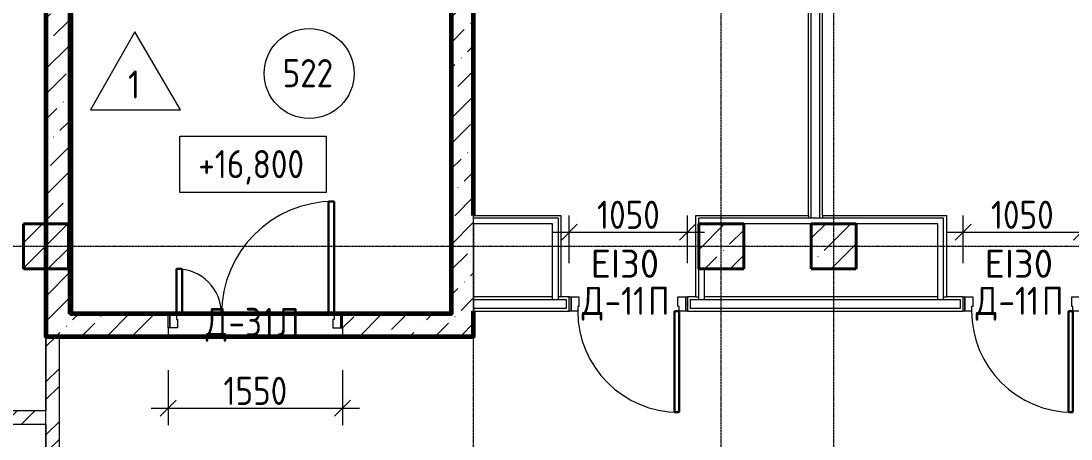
# Model space of a CAD drawing. Header units: millimetres. Extents: x -56773 to 225775, y -262288 to 26541.
# Drawn here: x 8587 to 17917, y -248622 to -244904 of the extents above; entities that cross this region are included whole.
import ezdxf

# ---------------------------------------------------------------- set-up
doc = ezdxf.new("R2010")
doc.units = ezdxf.units.MM
doc.linetypes.add('ADSK_Линия сетки', pattern=[25, 20, -2.5, 0, -2.5])
for name, color, linetype, lineweight in [('3.1 Штукатурка внешн стен для инвесторов', 5, 'Continuous', 60), ('Аннотация', 7, 'Continuous', 20), ('Двери', 7, 'Continuous', 9), ('Марки дверей', 7, 'Continuous', 20), ('Марки помещений', 7, 'Continuous', 20), ('Несущие колонны', 7, 'Continuous', 18), ('Оси', 7, 'Continuous', 9), ('Отметки', 7, 'Continuous', 9), ('Размеры', 7, 'Continuous', 9), ('Стены внутренние', 7, 'Continuous', 18), ('Стены наружные', 7, 'Continuous', 18), ('Стены несущие', 7, 'Continuous', 30), ('Стены отделка', 7, 'Continuous', 30), ('Стены штриховка', 7, 'Continuous', 9)]:
    doc.layers.add(name, color=color, linetype=linetype, lineweight=lineweight)
doc.styles.add('GOST Common_2', font='', dxfattribs={"width": 0.9, "height": 250})
doc.styles.add('ISOCPEUR', font='isocpeur.ttf', dxfattribs={"height": 250})
doc.styles.get('GOST Common_2').set_extended_font_data('GOST Common')
doc.dimstyles.new('ADSK_Основной_2_5_мм', dxfattribs={"dimscale": 304.8, "dimtxt": 251.428749, "dimasz": 0.463911, "dimexe": 0.492126, "dimexo": 0.984252, "dimgap": 0.098425, "dimtad": 1, "dimrnd": 0.01, "dimdsep": 46, "dimtxsty": 'GOST Common_2', "dimblk1": 'OBLIQUE', "dimblk2": 'OBLIQUE', "dimsah": 1, "dimcen": 0.09, "dimdle": 0.492126, "dimazin": 2, "dimtfac": 1, "dimtdec": 4, "dimtix": 1, "dimtmove": 0, "dimatfit": 3, "dimfxl": 1, "dimtvp": 1, "dimtolj": 1, "dimtzin": 0, "dimlwd": 20, "dimlwe": 20, "dimarcsym": 2})
pattern_1 = [(45, (9.36, -250313.7), (-224.5064, 224.5064), []), (45, (233.87, -250313.7), (-224.5064, 224.5064), [396.875, -79.375, 3.353, -76.022])]
pattern_2 = [(45, (9.36, -250313.7), (84.1895, 308.696), [396.875, -79.375, 3.353, -76.022])]
pattern_3 = [(45, (9.36, -250313.7), (-235.732, 235.732), []), (45, (166.5, -250313.7), (-235.732, 235.732), [])]

# ---------------------------------------------------------------- blocks, each defined once
blk = doc.blocks.new('ADSK_КолоннаЖБ_Прямоугольная - 400x400 мм-1807143-Маркировочный 5-й')
at = {"layer": 'Несущие колонны', "lineweight": 40}
for p, q in [((-200, 200), (200, 200)), ((-200, -200), (-200, 200)), ((200, 200), (200, -200)), ((200, -200), (-200, -200))]:
    blk.add_line(p, q, dxfattribs=at)
blk = doc.blocks.new('Дверь двупольная алюминиевая - Д-31Л 1550х2200  Дверной блок двупольный остекленный_ левая_ антипаника-3572172-Маркировочный 5-й')
at = {"layer": 'Двери', "lineweight": 30}
for p, q in [((700, 1100), (650, 1100)), ((650, 1100), (650, 100)), ((700, 100), (700, 1100)), ((-700, 500), (-650, 500)), ((-700, 100), (-700, 500)), ((-650, 500), (-650, 100)), ((-650, 100), (-700, 100)), ((650, 100), (700, 100))]:
    blk.add_line(p, q, dxfattribs=at)
at = {"layer": 'Двери'}
for p, q in [((-775, 100), (-760, 100)), ((-775, -25), (-775, 100)), ((-770, 105), (-770, 100)), ((-720, 105), (-770, 105)), ((-760, 100), (-700, 100)), ((-760, -25), (-760, 100)), ((-760, 100), (-760, -25)), ((-720, 100), (-720, 105)), ((-700, 100), (-700, 50)), ((760, 100), (700, 100)), ((700, 100), (700, 50)), ((770, 105), (720, 105)), ((720, 105), (720, 100)), ((760, -25), (760, 100)), ((775, 100), (760, 100)), ((760, 100), (760, -25)), ((770, 100), (770, 105)), ((775, -25), (775, 100)), ((-700, 50), (-690, 50)), ((-690, 50), (-690, -25)), ((700, 50), (690, 50)), ((690, 50), (690, -25)), ((-760, -25), (-775, -25)), ((-690, -25), (-760, -25)), ((690, -25), (760, -25)), ((760, -25), (775, -25))]:
    blk.add_line(p, q, dxfattribs=at)
for centre, radius, start, end in [((700, 100), 1000, 90, 180), ((-700, 100), 400, 360, 90)]:
    blk.add_arc(centre, radius, start, end, dxfattribs=at)
blk = doc.blocks.new('Дверь однопольная противопожарная - Д-11П 1100х2200 Дверной блок однопольный глухой_ EI30_ правое открывание-2274260-Маркировочный 5-й')
at = {"layer": 'Двери', "lineweight": 30}
for p, q in [((-450, 962.5), (-410, 962.5)), ((-450, 62.5), (-450, 962.5)), ((-410, 962.5), (-410, 62.5)), ((-410, 62.5), (-450, 62.5))]:
    blk.add_line(p, q, dxfattribs=at)
at = {"layer": 'Двери'}
for p, q in [((-525, 62.5), (-510, 62.5)), ((-525, -62.5), (-525, 62.5)), ((-510, 62.5), (-450, 62.5)), ((-510, -62.5), (-510, 62.5)), ((-510, 62.5), (-510, -62.5)), ((-450, 62.5), (-450, 22.5)), ((-450, 22.5), (-440, 22.5)), ((-440, 22.5), (-440, -62.5)), ((440, 22.5), (450, 22.5)), ((440, -62.5), (440, 22.5)), ((450, 62.5), (510, 62.5)), ((450, 22.5), (450, 62.5)), ((510, 62.5), (510, -62.5)), ((510, 62.5), (525, 62.5)), ((510, -62.5), (510, 62.5)), ((525, 62.5), (525, -62.5)), ((-510, -62.5), (-525, -62.5)), ((-440, -62.5), (-510, -62.5)), ((510, -62.5), (440, -62.5)), ((525, -62.5), (510, -62.5))]:
    blk.add_line(p, q, dxfattribs=at)
blk.add_arc((-450, 62.5), 900, 0, 90, dxfattribs=at)
blk = doc.blocks.new('ADSK_Марка_Помещение_ОдноЗначение - Номер-159740-Маркировочный 5-й')
at = {"layer": 'Марки помещений'}
blk.add_circle((0, 0), 4, dxfattribs=at)
blk = doc.blocks.new('Высотные отметки - Рамка-12095-Маркировочный 5-й')
at = {"layer": 'Аннотация', "lineweight": 20}
for p, q in [((-6.5, 0), (-6.5, 5)), ((-6.5, 5), (6.5, 5)), ((6.5, 5), (6.5, 0)), ((6.5, 0), (-6.5, 0))]:
    blk.add_line(p, q, dxfattribs=at)
blk = doc.blocks.new('_Oblique')
at = {"color": 0, "linetype": 'ByBlock', "lineweight": -2}
blk.add_line((-0.5, -0.5), (0.5, 0.5), dxfattribs=at)
blk = doc.blocks.new('*D6862')
at = {"layer": 'Defpoints', "color": 0, "transparency": 16777216}
for p in [(9894.4, -247708.7), (11444.4, -247708.7), (11444.4, -248348.4)]:
    blk.add_point(p, dxfattribs=at)
at = {"layer": 'Размеры', "color": 0, "lineweight": 20, "transparency": 16777216}
for p, q in [((9894.4, -248008.7), (9894.4, -248498.4)), ((11444.4, -248008.7), (11444.4, -248498.4)), ((9744.4, -248348.4), (11594.4, -248348.4))]:
    blk.add_line(p, q, dxfattribs=at)
at = {"layer": 'Размеры', "color": 0, "lineweight": 20, "transparency": 16777216, "xscale": 141.4, "yscale": 141.4, "zscale": 141.4, "rotation": 180}
blk.add_blockref('_Oblique', (9894.4, -248348.4), dxfattribs=at)
at = {"layer": 'Размеры', "color": 0, "lineweight": 20, "transparency": 16777216, "xscale": 141.4, "yscale": 141.4, "zscale": 141.4}
blk.add_blockref('_Oblique', (11444.4, -248348.4), dxfattribs=at)
at = {"layer": 'Размеры', "color": 0, "lineweight": 9, "transparency": 16777216, "insert": (10669.4, -248193.4), "char_height": 250, "width": 700.591, "attachment_point": 5, "style": 'GOST Common_2'}
blk.add_mtext('\\A1;1550', dxfattribs=at)
blk = doc.blocks.new('*D6863')
at = {"layer": 'Defpoints', "color": 0, "transparency": 16777216}
for p in [(14509.4, -246782.8), (13459.4, -247358.7), (14509.4, -247358.7)]:
    blk.add_point(p, dxfattribs=at)
at = {"layer": 'Размеры', "color": 0, "lineweight": 20, "transparency": 16777216}
for p, q in [((13459.4, -247058.7), (13459.4, -246632.8)), ((14509.4, -247058.7), (14509.4, -246632.8)), ((13309.4, -246782.8), (14659.4, -246782.8))]:
    blk.add_line(p, q, dxfattribs=at)
at = {"layer": 'Размеры', "color": 0, "lineweight": 20, "transparency": 16777216, "xscale": 141.4, "yscale": 141.4, "zscale": 141.4, "rotation": 180}
blk.add_blockref('_Oblique', (13459.4, -246782.8), dxfattribs=at)
at = {"layer": 'Размеры', "color": 0, "lineweight": 20, "transparency": 16777216, "xscale": 141.4, "yscale": 141.4, "zscale": 141.4}
blk.add_blockref('_Oblique', (14509.4, -246782.8), dxfattribs=at)
at = {"layer": 'Размеры', "color": 0, "lineweight": 9, "transparency": 16777216, "insert": (13984.4, -246627.8), "char_height": 250, "width": 700.591, "attachment_point": 5, "style": 'GOST Common_2'}
blk.add_mtext('\\A1;1050', dxfattribs=at)
blk = doc.blocks.new('*D6864')
at = {"layer": 'Defpoints', "color": 0, "transparency": 16777216}
for p in [(18009.4, -246782.8), (16959.4, -247358.7), (18009.4, -247358.7)]:
    blk.add_point(p, dxfattribs=at)
at = {"layer": 'Размеры', "color": 0, "lineweight": 20, "transparency": 16777216}
for p, q in [((16959.4, -247058.7), (16959.4, -246632.8)), ((18009.4, -247058.7), (18009.4, -246632.8)), ((16809.4, -246782.8), (18159.4, -246782.8))]:
    blk.add_line(p, q, dxfattribs=at)
at = {"layer": 'Размеры', "color": 0, "lineweight": 20, "transparency": 16777216, "xscale": 141.4, "yscale": 141.4, "zscale": 141.4, "rotation": 180}
blk.add_blockref('_Oblique', (16959.4, -246782.8), dxfattribs=at)
at = {"layer": 'Размеры', "color": 0, "lineweight": 20, "transparency": 16777216, "xscale": 141.4, "yscale": 141.4, "zscale": 141.4}
blk.add_blockref('_Oblique', (18009.4, -246782.8), dxfattribs=at)
at = {"layer": 'Размеры', "color": 0, "lineweight": 9, "transparency": 16777216, "insert": (17484.4, -246627.8), "char_height": 250, "width": 700.591, "attachment_point": 5, "style": 'GOST Common_2'}
blk.add_mtext('\\A1;1050', dxfattribs=at)
blk = doc.blocks.new('ADSK_Марка_Помещение_ТипПола_ГОСТ21-501-2011 - Отделка пола-1456712-Маркировочный 5-й')
at = {"layer": 'Марки помещений'}
for p, q in [((0, 6.934), (-3.965, 0)), ((4.041, 0), (0, 6.934)), ((-3.965, 0), (4.041, 0))]:
    blk.add_line(p, q, dxfattribs=at)

msp = doc.modelspace()

# ---------------------------------------------------------------- hatches: boundary and pattern name
at = {"layer": 'Несущие колонны', "lineweight": 9}
h = msp.add_hatch(dxfattribs=at)
h.set_pattern_fill('FP_1', color=256, style=0, pattern_type=2)
h.set_pattern_definition(pattern_1)
h.paths.add_polyline_path([(9009.3615, -247108.7359), (9009.3615, -246708.7359), (8609.3615, -246708.7359), (8609.3615, -247108.7359), (8809.3615, -247108.7359)])
h = msp.add_hatch(dxfattribs=at)
h.set_pattern_fill('FP_1', color=256, style=0, pattern_type=2)
h.set_pattern_definition(pattern_1)
h.paths.add_polyline_path([(14659.3615, -247108.7359), (15009.3615, -247108.7359), (15009.3615, -246708.7359), (14609.3615, -246708.7359), (14609.3615, -247108.7359)])
h = msp.add_hatch(dxfattribs=at)
h.set_pattern_fill('FP_1', color=256, style=0, pattern_type=2)
h.set_pattern_definition(pattern_1)
h.paths.add_polyline_path([(15609.3615, -247108.7359), (16009.3615, -247108.7359), (16009.3615, -246708.7359), (15609.3615, -246708.7359)])
at = {"layer": 'Стены внутренние', "lineweight": 9}
h = msp.add_hatch(dxfattribs=at)
h.set_pattern_fill('FP_9', color=256, style=0, pattern_type=2)
h.set_pattern_definition(pattern_3)
h.paths.add_polyline_path([(8809.3615, -251108.7359), (8929.3615, -251108.7359), (8929.3615, -250338.7359), (8809.3615, -250338.7359), (8809.3615, -250858.7359)])
h.paths.add_polyline_path([(8929.3615, -248988.7359), (8929.3615, -247708.7359), (8809.3615, -247708.7359), (8809.3615, -248988.7359)])
h = msp.add_hatch(dxfattribs=at)
h.set_pattern_fill('FP_9', color=256, style=0, pattern_type=2)
h.set_pattern_definition(pattern_3)
h.paths.add_polyline_path([(6459.3615, -248488.7359), (6459.3615, -248368.7359), (-3140.6385, -248368.7359), (-3140.6385, -248488.7359), (5148.0505, -248488.7359)])
h.paths.add_polyline_path([(7809.3615, -248488.7359), (8809.3615, -248488.7359), (8809.3615, -248368.7359), (7809.3615, -248368.7359)])
at = {"layer": 'Стены наружные', "lineweight": 9}
h = msp.add_hatch(dxfattribs=at)
h.set_pattern_fill('FP_2', color=256, style=0, pattern_type=2)
h.set_pattern_definition(pattern_2)
h.paths.add_polyline_path([(9009.3615, -247708.7359), (9009.3615, -247108.7359), (8809.3615, -247108.7359), (8809.3615, -247708.7359), (8929.3615, -247708.7359)])
h.paths.add_polyline_path([(8809.3615, -246708.7359), (9009.3615, -246708.7359), (9009.3615, -241108.7359), (8809.3615, -241108.7359), (8809.3615, -245947.2003)])
h.paths.add_polyline_path([(9009.3615, -240708.7359), (9009.3615, -239308.7359), (8809.3615, -239308.7359), (8809.3615, -240708.7359)])
h = msp.add_hatch(dxfattribs=at)
h.set_pattern_fill('FP_2', color=256, style=0, pattern_type=2)
h.set_pattern_definition(pattern_2)
h.paths.add_polyline_path([(12409.3615, -247508.7359), (12609.3615, -247508.7359), (12609.3615, -239308.7359), (12409.3615, -239308.7359), (12409.3615, -247220.452)])
h = msp.add_hatch(dxfattribs=at)
h.set_pattern_fill('FP_2', color=256, style=0, pattern_type=2)
h.set_pattern_definition(pattern_2)
h.paths.add_polyline_path([(9894.3615, -247708.7359), (9894.3615, -247508.7359), (9009.3615, -247508.7359), (9009.3615, -247708.7359), (9479.7911, -247708.7359)])
h.paths.add_polyline_path([(12609.3615, -247708.7359), (12609.3615, -247508.7359), (11444.3615, -247508.7359), (11444.3615, -247708.7359)])

# ---------------------------------------------------------------- linework, layer by layer
at = {"layer": '3.1 Штукатурка внешн стен для инвесторов'}
msp.add_lwpolyline([(9034.3615, -239308.7359), (12409.3615, -239308.7359), (12409.3615, -247508.7359), (9034.3615, -247508.7359)], close=True, dxfattribs=at)
for points in [[(-3140.6385, -257258.7359), (-3140.6385, -240958.7359), (8809.3615, -240958.7359), (8809.3615, -247708.7359), (12609.3615, -247708.7359), (12609.3615, -247483.7359)], [(12609.3615, -246633.7359), (12609.3615, -240908.7359), (41734.3615, -240958.7359)]]:
    msp.add_lwpolyline(points, dxfattribs=at)
at = {"layer": 'Несущие колонны', "lineweight": 9}
for p, q in [((8809.3615, -246708.7359), (8609.3615, -246708.7359)), ((8609.3615, -247108.7359), (8609.3615, -246708.7359)), ((9009.3615, -246708.7359), (8809.3615, -246708.7359)), ((9009.3615, -246708.7359), (9009.3615, -247108.7359)), ((14659.3615, -246708.7359), (14609.3615, -246708.7359)), ((14609.3615, -247108.7359), (14609.3615, -246708.7359)), ((15009.3615, -246708.7359), (14659.3615, -246708.7359)), ((15009.3615, -246708.7359), (15009.3615, -247108.7359)), ((16009.3615, -246708.7359), (15609.3615, -246708.7359)), ((15609.3615, -247108.7359), (15609.3615, -246708.7359)), ((16009.3615, -246708.7359), (16009.3615, -247108.7359)), ((8809.3615, -247108.7359), (8609.3615, -247108.7359)), ((9009.3615, -247108.7359), (8809.3615, -247108.7359)), ((14659.3615, -247108.7359), (14609.3615, -247108.7359)), ((15009.3615, -247108.7359), (14659.3615, -247108.7359)), ((16009.3615, -247108.7359), (15609.3615, -247108.7359))]:
    msp.add_line(p, q, dxfattribs=at)
at = {"layer": 'Оси', "color": 253, "linetype": 'ADSK_Линия сетки', "lineweight": 5, "true_color": 0xaaaaaa}
for p, q in [((8809.3615, -261287.5872), (8809.3615, -240286.2598)), ((12609.3615, -261287.5872), (12609.3615, -240286.2598)), ((14809.3615, -261287.5872), (14809.3615, -240286.2598)), ((15809.3615, -261287.5872), (15809.3615, -240286.2598)), ((62528.5982, -246908.7359), (-25230.7352, -246908.7359))]:
    msp.add_line(p, q, dxfattribs=at)
at = {"layer": 'Стены несущие', "lineweight": 9}
for p, q in [((12409.3615, -247508.7359), (12409.3615, -239308.7359)), ((12609.3615, -240958.7359), (12609.3615, -246633.7359)), ((15584.3615, -246633.7359), (15584.3615, -240958.7359)), ((8809.3615, -241108.7359), (8809.3615, -246708.7359)), ((9009.3615, -246708.7359), (9009.3615, -241108.7359)), ((15709.3615, -246633.7359), (15709.3615, -241108.7359)), ((12609.3615, -246708.7359), (12609.3615, -247358.7359)), ((13309.3615, -246708.7359), (12609.3615, -246708.7359)), ((13309.3615, -247358.7359), (13309.3615, -246708.7359)), ((16734.3615, -246708.7359), (14659.3615, -246708.7359)), ((16734.3615, -247358.7359), (16734.3615, -246708.7359)), ((8809.3615, -247108.7359), (8809.3615, -248368.7359)), ((14659.3615, -247358.7359), (14659.3615, -247108.7359)), ((9009.3615, -247508.7359), (9009.3615, -247158.7359)), ((13309.3615, -247358.7359), (12609.3615, -247358.7359)), ((13459.3615, -247358.7359), (13384.3615, -247358.7359)), ((14584.3615, -247358.7359), (14509.3615, -247358.7359)), ((16734.3615, -247358.7359), (14659.3615, -247358.7359)), ((16959.3615, -247358.7359), (16809.3615, -247358.7359)), ((9359.3615, -247508.7359), (9009.3615, -247508.7359)), ((9684.3615, -247508.7359), (9434.3615, -247508.7359)), ((9894.3615, -247508.7359), (9759.3615, -247508.7359)), ((11444.3615, -247508.7359), (12409.3615, -247508.7359)), ((12609.3615, -247483.7359), (12609.3615, -247708.7359)), ((12609.3615, -247483.7359), (13459.3615, -247483.7359)), ((14509.3615, -247483.7359), (16959.3615, -247483.7359)), ((9894.3615, -247633.7359), (9894.3615, -247708.7359)), ((11444.3615, -247633.7359), (11444.3615, -247708.7359)), ((8929.3615, -247708.7359), (9894.3615, -247708.7359)), ((8929.3615, -248988.7359), (8929.3615, -247708.7359)), ((11444.3615, -247708.7359), (12609.3615, -247708.7359)), ((7809.3615, -248368.7359), (8809.3615, -248368.7359)), ((7809.3615, -248488.7359), (8809.3615, -248488.7359)), ((8809.3615, -248488.7359), (8809.3615, -248988.7359))]:
    msp.add_line(p, q, dxfattribs=at)
at = {"layer": 'Стены отделка', "lineweight": 9}
for p, q in [((12609.3615, -246633.7359), (13384.3615, -246633.7359)), ((13384.3615, -246633.7359), (13384.3615, -247358.7359)), ((14584.3615, -247358.7359), (14584.3615, -246633.7359)), ((14584.3615, -246633.7359), (15584.3615, -246633.7359)), ((15709.3615, -246633.7359), (16809.3615, -246633.7359)), ((16809.3615, -246633.7359), (16809.3615, -247358.7359)), ((9009.3615, -247108.7359), (9009.3615, -247083.7359))]:
    msp.add_line(p, q, dxfattribs=at)
at = {"layer": 'Стены штриховка', "lineweight": 9}
for p, q in [((15609.3615, -246658.7359), (15609.3615, -240708.7359)), ((15684.3615, -246658.7359), (15684.3615, -241108.7359)), ((12609.3615, -246708.7359), (12609.3615, -246633.7359)), ((13359.3615, -246658.7359), (12609.3615, -246658.7359)), ((13359.3615, -246658.7359), (13359.3615, -247383.7359)), ((14609.3615, -247383.7359), (14609.3615, -246658.7359)), ((16784.3615, -246658.7359), (14609.3615, -246658.7359)), ((15584.3615, -246633.7359), (15584.3615, -246658.7359)), ((15709.3615, -246633.7359), (15709.3615, -246658.7359)), ((16784.3615, -247383.7359), (16784.3615, -246658.7359)), ((8809.3615, -246708.7359), (9009.3615, -246708.7359)), ((14609.3615, -246708.7359), (14659.3615, -246708.7359)), ((9009.3615, -247108.7359), (8809.3615, -247108.7359)), ((9009.3615, -247158.7359), (9009.3615, -247108.7359)), ((14659.3615, -247108.7359), (14609.3615, -247108.7359)), ((12609.3615, -247358.7359), (12609.3615, -247483.7359)), ((13434.3615, -247383.7359), (12609.3615, -247383.7359)), ((13309.3615, -247383.7359), (13309.3615, -247358.7359)), ((13384.3615, -247358.7359), (13359.3615, -247358.7359)), ((13434.3615, -247458.7359), (13434.3615, -247383.7359)), ((16934.3615, -247383.7359), (14534.3615, -247383.7359)), ((14534.3615, -247383.7359), (14534.3615, -247458.7359)), ((14584.3615, -247358.7359), (14609.3615, -247358.7359)), ((14659.3615, -247383.7359), (14659.3615, -247358.7359)), ((16734.3615, -247383.7359), (16734.3615, -247358.7359)), ((16784.3615, -247358.7359), (16809.3615, -247358.7359)), ((16934.3615, -247458.7359), (16934.3615, -247383.7359)), ((9359.3615, -247508.7359), (9434.3615, -247508.7359)), ((9684.3615, -247508.7359), (9759.3615, -247508.7359)), ((12609.3615, -247458.7359), (13434.3615, -247458.7359)), ((14534.3615, -247458.7359), (16934.3615, -247458.7359)), ((8809.3615, -247708.7359), (8929.3615, -247708.7359))]:
    msp.add_line(p, q, dxfattribs=at)

# ---------------------------------------------------------------- block references
at = {"layer": 'Двери'}
msp.add_blockref('Дверь двупольная алюминиевая - Д-31Л 1550х2200  Дверной блок двупольный остекленный_ левая_ антипаника-3572172-Маркировочный 5-й', (10669.3615, -247608.7359), dxfattribs=at)
at = {"layer": 'Двери', "color": 8, "true_color": 0x7f7f7f, "rotation": 180}
for p in [(13984.3615, -247421.2359), (17484.3615, -247421.2359)]:
    msp.add_blockref('Дверь однопольная противопожарная - Д-11П 1100х2200 Дверной блок однопольный глухой_ EI30_ правое открывание-2274260-Маркировочный 5-й', p, dxfattribs=at)
at = {"layer": 'Марки помещений', "xscale": 99.99999999999993, "yscale": 99.99999999999993, "zscale": 99.99999999999993}
for name, p in [('ADSK_Марка_Помещение_ОдноЗначение - Номер-159740-Маркировочный 5-й', (11147.9832, -245370.8567)), ('ADSK_Марка_Помещение_ТипПола_ГОСТ21-501-2011 - Отделка пола-1456712-Маркировочный 5-й', (9600.0987, -245694.2312))]:
    msp.add_blockref(name, p, dxfattribs=at)
at = {"layer": 'Несущие колонны', "lineweight": 40, "rotation": 89.9999999999999}
for p in [(8809.3615, -246908.7359), (14809.3615, -246908.7359), (15809.3615, -246908.7359)]:
    msp.add_blockref('ADSK_КолоннаЖБ_Прямоугольная - 400x400 мм-1807143-Маркировочный 5-й', p, dxfattribs=at)
at = {"layer": 'Отметки', "lineweight": 20, "xscale": 99.99999999999993, "yscale": 99.99999999999993, "zscale": 99.99999999999993}
msp.add_blockref('Высотные отметки - Рамка-12095-Маркировочный 5-й', (10648.5572, -246428.8448), dxfattribs=at)

# ---------------------------------------------------------------- texts
at = {"layer": 'Марки дверей', "color": 1, "lineweight": 5, "true_color": 0xff0000, "char_height": 250, "width": 737.5525, "attachment_point": 1, "style": 'ISOCPEUR'}
for insert in [(13649.9912, -246938.0186), (17149.9912, -246938.0186)]:
    msp.add_mtext('EI30', dxfattribs=dict(at, insert=insert))
at = {"layer": 'Марки дверей', "lineweight": 5, "char_height": 250, "attachment_point": 1, "style": 'GOST Common_2'}
for s, insert, width in [('\\fGOST Common|b0|i0|c204|p34|;\\W.9;Д', (13570.4912, -247268.1092), 245.316375), ('-11', (13772.8975, -247268.1092), 468.987187), ('\\fGOST Common|b0|i0|c204|p34|;\\W.9;П', (14159.8506, -247268.1092), 216.455625), ('\\fGOST Common|b0|i0|c204|p34|;\\W.9;Д', (17070.4912, -247268.1092), 245.316375), ('-11', (17272.8975, -247268.1092), 468.987187), ('\\fGOST Common|b0|i0|c204|p34|;\\W.9;П', (17659.8506, -247268.1092), 216.455625), ('\\fGOST Common|b0|i0|c204|p34|;\\W.9;Д', (10228.4912, -247455.6092), 245.316375), ('-31', (10430.8975, -247455.6092), 526.708687), ('\\fGOST Common|b0|i0|c204|p34|;\\W.9;Л', (10865.4756, -247455.6092), 223.670812)]:
    msp.add_mtext(s, dxfattribs=dict(at, insert=insert, width=width))
at = {"layer": 'Марки помещений', "lineweight": 9, "char_height": 250, "attachment_point": 1, "style": 'GOST Common_2'}
for s, insert, width in [('522', (10911.7259, -245243.1316), 584.430187), ('\\fGOST Common|b0|i0|c204|p34|;\\W.9;1', (9538.1663, -245344.2219), 137.088562)]:
    msp.add_mtext(s, dxfattribs=dict(at, insert=insert, width=width))
at = {"layer": 'Отметки', "lineweight": 20, "insert": (10163.311, -246052.1377), "char_height": 250, "width": 1164.590943, "attachment_point": 1, "line_spacing_factor": 1.022761, "style": 'GOST Common_2'}
msp.add_mtext('+16,800', dxfattribs=at)

# ---------------------------------------------------------------- dimensions: what is measured, and where the dimension line sits
at = {"layer": 'Размеры', "lineweight": 9}
for base, p1, p2, override, picture, middle in [((14509.3615, -246782.752), (13459.3615, -247358.7359), (14509.3615, -247358.7359), {"dimpost": '<>', "dimfxl": 1050}, '*D6863', (13984.3615, -246627.752)), ((18009.3615, -246782.752), (16959.3615, -247358.7359), (18009.3615, -247358.7359), {"dimpost": '<>', "dimfxl": 1050}, '*D6864', (17484.3615, -246627.752)), ((11444.3615, -248348.418), (9894.3615, -247708.7359), (11444.3615, -247708.7359), {"dimpost": '<>', "dimfxl": 1550}, '*D6862', (10669.3615, -248193.418))]:
    dim = msp.add_linear_dim(base=base, p1=p1, p2=p2, dimstyle='ADSK_Основной_2_5_мм', override=override, dxfattribs=at)
    dim.commit()
    dim.dimension.update_dxf_attribs({"geometry": picture, "text_midpoint": middle})

doc.saveas('drawing.dxf')
